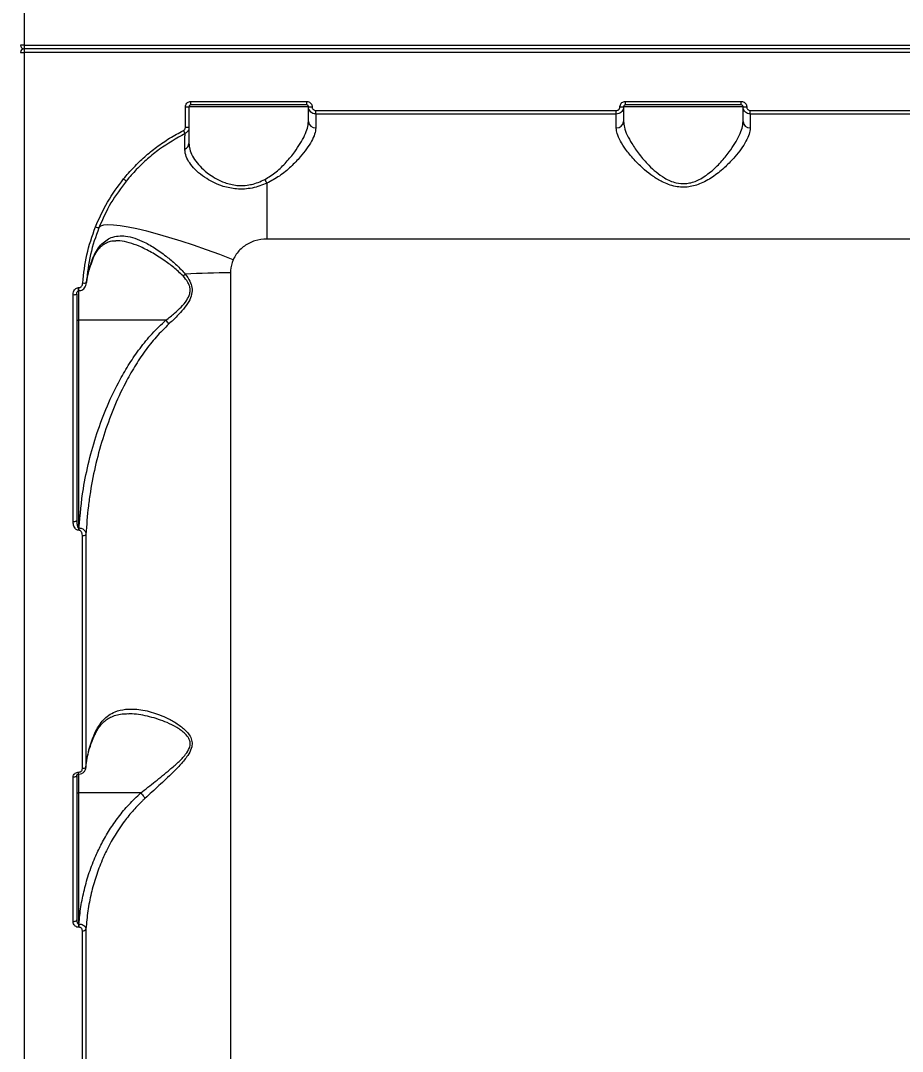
# Model space of a CAD drawing. Header units: millimetres. Extents: x -8760 to 8364, y -7998 to 7451.
# Drawn here: x -424.6 to -181.1, y -2685.2 to -2400.8 of the extents above; entities that cross this region are included whole.
import ezdxf

# ---------------------------------------------------------------- set-up
doc = ezdxf.new("R2010")
doc.units = ezdxf.units.MM
for name, color, linetype in [('DIKOM_ОБЪЕКТ', 7, 'Continuous'), ('DIKOM_РАЗМЕР_ЗОНА', 7, 'Continuous'), ('DIKOM_РАЗМЕР_ОБЪЕКТА', 7, 'Continuous')]:
    doc.layers.add(name, color=color, linetype=linetype)
doc.styles.add('style1', font='arial.ttf', dxfattribs={"width": 0.8})
doc.dimstyles.new('1-50', dxfattribs={"dimtxt": 300, "dimasz": 200, "dimexe": 100, "dimexo": 0, "dimgap": 100, "dimtad": 1, "dimtxsty": 'style1', "dimcen": 200, "dimclrd": 7, "dimclre": 7, "dimclrt": 7, "dimadec": 1, "dimazin": 2, "dimtfac": 1, "dimtmove": 0, "dimatfit": 2, "dimfxl": 0, "dimlwd": 25, "dimlwe": 18, "dimarcsym": 0})

# ---------------------------------------------------------------- blocks, each defined once
blk = doc.blocks.new('*D21')
at = {"layer": 'Defpoints', "color": 0, "transparency": 16777216}
for p in [(-7755.65, -10.55), (8364.4, -2410.44), (8364.4, -7897.56)]:
    blk.add_point(p, dxfattribs=at)
at = {"layer": 'DIKOM_РАЗМЕР_ЗОНА', "color": 7, "lineweight": 18, "transparency": 16777216}
for p, q in [((-7755.65, -10.55), (-7755.65, -7997.56)), ((8364.4, -2410.44), (8364.4, -7997.56))]:
    blk.add_line(p, q, dxfattribs=at)
at = {"layer": 'DIKOM_РАЗМЕР_ЗОНА', "color": 7, "lineweight": 25, "transparency": 16777216}
blk.add_line((-7555.65, -7897.56), (8164.4, -7897.56), dxfattribs=at)
at = {"layer": 'DIKOM_РАЗМЕР_ЗОНА', "color": 7, "transparency": 16777216}
for points in [[(-7555.65, -7864.23), (-7555.65, -7930.9), (-7755.65, -7897.56)], [(8164.4, -7864.23), (8164.4, -7930.9), (8364.4, -7897.56)]]:
    blk.add_solid(points, dxfattribs=at)
at = {"layer": 'DIKOM_РАЗМЕР_ЗОНА', "color": 7, "transparency": 16777216, "insert": (1040.74, -7644.39), "char_height": 300, "attachment_point": 5, "style": 'style1'}
blk.add_mtext('16100', dxfattribs=at)
blk = doc.blocks.new('*D19')
at = {"layer": 'Defpoints', "color": 0, "transparency": 16777216}
for p in [(-5756.7, -306.55), (6365.48, -2710.55), (6365.48, -7111.41)]:
    blk.add_point(p, dxfattribs=at)
at = {"layer": 'DIKOM_РАЗМЕР_ОБЪЕКТА', "color": 7, "lineweight": 18, "transparency": 16777216}
for p, q in [((-5756.7, -306.55), (-5756.7, -7211.41)), ((6365.48, -2710.55), (6365.48, -7211.41))]:
    blk.add_line(p, q, dxfattribs=at)
at = {"layer": 'DIKOM_РАЗМЕР_ОБЪЕКТА', "color": 7, "lineweight": 25, "transparency": 16777216}
blk.add_line((-5556.7, -7111.41), (6165.48, -7111.41), dxfattribs=at)
at = {"layer": 'DIKOM_РАЗМЕР_ОБЪЕКТА', "color": 7, "transparency": 16777216}
for points in [[(-5556.7, -7078.08), (-5556.7, -7144.75), (-5756.7, -7111.41)], [(6165.48, -7078.08), (6165.48, -7144.75), (6365.48, -7111.41)]]:
    blk.add_solid(points, dxfattribs=at)
at = {"layer": 'DIKOM_РАЗМЕР_ОБЪЕКТА', "color": 7, "transparency": 16777216, "insert": (1047.24, -6858.24), "char_height": 300, "attachment_point": 5, "style": 'style1'}
blk.add_mtext('12100', dxfattribs=at)

msp = doc.modelspace()

# ---------------------------------------------------------------- linework, layer by layer
at = {"layer": 'DIKOM_ОБЪЕКТ', "color": 7, "linetype": 'Continuous', "lineweight": 15}
for p, q in [((-423.608, -1988.554), (-423.608, -2407.552)), ((-423.608, -2407.552), (60.392, -2407.552)), ((-423.608, -2407.552), (-423.608, -2408.554)), ((60.392, -2408.554), (-423.608, -2408.554)), ((-423.608, -2408.554), (-423.608, -2409.557)), ((60.392, -2409.557), (-423.608, -2409.557)), ((-423.608, -2409.557), (-423.608, -2828.554)), ((-377.608, -2423.089), (-345.608, -2423.089)), ((-377.608, -2424.054), (-377.608, -2423.089)), ((-345.608, -2424.054), (-345.608, -2423.089)), ((-257.608, -2423.089), (-225.608, -2423.089)), ((-257.608, -2424.054), (-257.608, -2423.089)), ((-225.608, -2424.054), (-225.608, -2423.089)), ((-379.108, -2430.219), (-379.108, -2424.592)), ((-378.108, -2424.554), (-378.108, -2430.167)), ((-345.108, -2424.554), (-378.108, -2424.554)), ((-345.608, -2424.054), (-377.608, -2424.054)), ((-345.108, -2428.605), (-345.108, -2424.554)), ((-343.108, -2425.595), (-260.108, -2425.595)), ((-343.108, -2426.554), (-343.108, -2425.595)), ((-260.108, -2426.554), (-260.108, -2425.595)), ((-258.108, -2424.554), (-258.108, -2428.605)), ((-225.108, -2424.554), (-258.108, -2424.554)), ((-225.608, -2424.054), (-257.608, -2424.054)), ((-225.108, -2428.605), (-225.108, -2424.554)), ((-223.108, -2425.595), (-140.108, -2425.595)), ((-223.108, -2426.554), (-223.108, -2425.595)), ((-343.108, -2426.554), (-343.108, -2430.412)), ((-260.108, -2426.554), (-343.108, -2426.554)), ((-260.108, -2430.412), (-260.108, -2426.554)), ((-223.108, -2426.554), (-223.108, -2430.412)), ((-140.108, -2426.554), (-223.108, -2426.554)), ((-356.608, -2445.648), (-356.608, -2461.057)), ((-6.608, -2461.057), (-356.608, -2461.057)), ((-404.71, -2466.703), (-404.722, -2466.732)), ((-366.658, -2470.402), (-366.658, -2790.554)), ((-408.608, -2474.458), (-408.514, -2474.458)), ((-408.608, -2475.301), (-408.608, -2474.458)), ((-408.514, -2475.301), (-408.514, -2474.458)), ((-406.367, -2473.244), (-406.279, -2472.598)), ((-410.108, -2539.066), (-410.108, -2476.4)), ((-409.108, -2476.238), (-409.108, -2538.755)), ((-408.608, -2475.289), (-408.608, -2483.471)), ((-408.608, -2475.301), (-408.514, -2475.301)), ((-384.495, -2483.471), (-408.608, -2483.471)), ((-408.608, -2483.471), (-408.608, -2540.76)), ((-408.608, -2540.76), (-408.487, -2540.76)), ((-408.608, -2540.76), (-408.608, -2541.407)), ((-408.487, -2541.407), (-408.608, -2541.407)), ((-408.487, -2540.76), (-408.487, -2541.407)), ((-406.551, -2542.569), (-406.551, -2606.749)), ((-407.549, -2607.187), (-407.549, -2542.866)), ((-410.108, -2649.439), (-410.108, -2609.576)), ((-409.108, -2609.097), (-409.108, -2648.866)), ((-408.608, -2608.16), (-408.576, -2608.16)), ((-408.608, -2608.684), (-408.608, -2608.16)), ((-408.608, -2608.684), (-408.576, -2608.684)), ((-408.608, -2608.701), (-408.608, -2613.907)), ((-408.576, -2608.684), (-408.576, -2608.16)), ((-391.448, -2613.907), (-408.608, -2613.907)), ((-408.608, -2613.907), (-408.608, -2650.061)), ((-408.608, -2650.061), (-408.505, -2650.061)), ((-408.608, -2650.061), (-408.608, -2650.961)), ((-408.505, -2650.061), (-408.505, -2650.961)), ((-408.505, -2650.961), (-408.608, -2650.961)), ((-407.549, -2717.904), (-407.549, -2651.927)), ((-406.551, -2651.39), (-406.551, -2717.221))]:
    msp.add_line(p, q, dxfattribs=at)
at = {"layer": 'DIKOM_ОБЪЕКТ', "color": 7, "linetype": 'Continuous', "lineweight": 15, "flags": 128}
for points in [[(-365.899, -2466.76), (-369.593, -2465.353), (-373.25, -2464.021), (-376.835, -2462.776), (-380.312, -2461.63), (-383.646, -2460.595), (-386.805, -2459.681), (-389.758, -2458.897), (-392.476, -2458.251), (-394.93, -2457.749), (-397.099, -2457.396), (-398.959, -2457.196), (-400.493, -2457.151), (-401.685, -2457.26), (-402.525, -2457.524), (-403.002, -2457.938)], [(-404.655, -2466.376), (-404.685, -2466.627), (-404.71, -2466.703)], [(-409.108, -2483.305), (-409.099, -2483.338), (-409.07, -2483.369), (-409.024, -2483.397), (-408.962, -2483.422), (-408.886, -2483.443), (-408.8, -2483.458), (-408.706, -2483.468), (-408.608, -2483.471)], [(-409.108, -2538.755), (-409.128, -2538.816), (-409.185, -2538.874), (-409.277, -2538.928), (-409.401, -2538.975), (-409.553, -2539.013), (-409.726, -2539.042), (-409.913, -2539.06), (-410.108, -2539.066)], [(-406.551, -2606.749), (-406.582, -2606.836), (-406.647, -2606.919), (-406.743, -2606.995), (-406.868, -2607.061), (-407.016, -2607.115), (-407.183, -2607.154), (-407.362, -2607.179), (-407.549, -2607.187)], [(-409.108, -2609.097), (-409.128, -2609.191), (-409.185, -2609.28), (-409.277, -2609.363), (-409.401, -2609.436), (-409.553, -2609.495), (-409.726, -2609.54), (-409.913, -2609.567), (-410.108, -2609.576)], [(-409.108, -2613.745), (-409.099, -2613.776), (-409.07, -2613.807), (-409.024, -2613.835), (-408.962, -2613.859), (-408.886, -2613.879), (-408.8, -2613.894), (-408.706, -2613.904), (-408.608, -2613.907)], [(-409.108, -2648.866), (-409.128, -2648.978), (-409.185, -2649.085), (-409.277, -2649.184), (-409.401, -2649.271), (-409.553, -2649.343), (-409.726, -2649.396), (-409.913, -2649.428), (-410.108, -2649.439)]]:
    msp.add_lwpolyline(points, dxfattribs=at)
at = {"layer": 'DIKOM_ОБЪЕКТ', "color": 7, "linetype": 'Continuous', "lineweight": 15}
for centre, radius, start, end in [((-423.861, -2511.517), 103.966, 89.86106, 90.41215), ((-423.608, -2407.554), 1, 180, 270), ((-423.608, -2409.554), 1, 90, 180), ((-423.856, -2303.871), 105.685, 269.59233, 270.13446), ((-378.859, -2418.02), 6.577, 267.82315, 276.54926), ((-344.358, -2418.02), 6.577, 263.4507, 272.17663), ((-258.859, -2418.018), 6.579, 267.82406, 276.54835), ((-224.358, -2418.021), 6.576, 263.44974, 272.17733), ((-343.2, -2428.503), 1.911, 183.04741, 272.75234), ((-260.017, -2428.503), 1.911, 267.24766, 356.95259), ((-223.2, -2428.503), 1.911, 183.04741, 272.75234), ((-370.926, -2426.948), 9.673, 205.50587, 211.14956), ((-378.859, -2425.334), 4.892, 267.07641, 278.8262), ((-379.869, -2434.6), 1.761, 291.14142, 358.16701), ((-393.755, -2441.847), 3.55, 227.1972, 242.54794), ((-350.248, -2441.696), 7.488, 202.83729, 211.85153), ((-402.846, -2455.564), 2.38, 242.91036, 266.23824), ((-383.303, -2466.299), 6.079, 305.64903, 313.27056), ((-366.779, -2706.81), 236.408, 89.97078, 92.99624), ((-407.086, -2471.222), 1.971, 259.79737, 289.13097), ((-409.865, -2474.731), 1.686, 261.69578, 296.65576), ((-390.626, -2489.45), 8.564, 35.40437, 44.28264), ((-407.346, -2541.721), 1.163, 259.96769, 313.13276), ((-407.399, -2651.01), 0.929, 260.71211, 335.89032)]:
    msp.add_arc(centre, radius, start, end, dxfattribs=at)
for points, knots in [([(-379.108, -2424.592), (-379.101, -2424.481), (-379.083, -2424.202), (-378.903, -2423.779), (-378.564, -2423.398), (-378.114, -2423.139), (-377.777, -2423.105), (-377.608, -2423.089)], [0, 0, 0, 0, 0.141844, 0.3567234, 0.5713473, 0.7857218, 1, 1, 1, 1]), ([(-345.608, -2423.089), (-345.498, -2423.096), (-345.22, -2423.114), (-344.798, -2423.294), (-344.417, -2423.634), (-344.158, -2424.085), (-344.125, -2424.423), (-344.108, -2424.592)], [0, 0, 0, 0, 0.1406169, 0.3550951, 0.5698736, 0.7848912, 1, 1, 1, 1]), ([(-259.108, -2424.592), (-259.101, -2424.481), (-259.083, -2424.202), (-258.903, -2423.779), (-258.564, -2423.398), (-258.114, -2423.139), (-257.777, -2423.105), (-257.608, -2423.089)], [0, 0, 0, 0, 0.1418432, 0.3567215, 0.5713274, 0.7857229, 1, 1, 1, 1]), ([(-225.608, -2423.089), (-225.498, -2423.096), (-225.22, -2423.114), (-224.798, -2423.294), (-224.417, -2423.634), (-224.158, -2424.085), (-224.125, -2424.423), (-224.108, -2424.592)], [0, 0, 0, 0, 0.1405969, 0.3550832, 0.5698697, 0.7848831, 1, 1, 1, 1]), ([(-377.608, -2424.054), (-377.665, -2424.06), (-377.777, -2424.071), (-377.927, -2424.157), (-378.04, -2424.284), (-378.1, -2424.424), (-378.106, -2424.517), (-378.108, -2424.554)], [0, 0, 0, 0, 0.2139513, 0.4281731, 0.6427669, 0.8579147, 1, 1, 1, 1]), ([(-345.108, -2424.554), (-345.114, -2424.498), (-345.125, -2424.386), (-345.211, -2424.236), (-345.338, -2424.123), (-345.479, -2424.063), (-345.572, -2424.057), (-345.608, -2424.054)], [0, 0, 0, 0, 0.21548116, 0.43062069, 0.64530895, 0.85954105, 1, 1, 1, 1]), ([(-343.108, -2426.554), (-343.255, -2426.545), (-343.626, -2426.52), (-344.189, -2426.281), (-344.697, -2425.829), (-345.042, -2425.229), (-345.086, -2424.779), (-345.108, -2424.554)], [0, 0, 0, 0, 0.1407317, 0.3554405, 0.5702897, 0.7851505, 1, 1, 1, 1]), ([(-344.108, -2424.592), (-344.097, -2424.705), (-344.075, -2424.931), (-343.903, -2425.231), (-343.649, -2425.458), (-343.367, -2425.578), (-343.182, -2425.59), (-343.108, -2425.595)], [0, 0, 0, 0, 0.2151431, 0.4301792, 0.6449877, 0.8594911, 1, 1, 1, 1]), ([(-258.108, -2424.554), (-258.118, -2424.702), (-258.143, -2425.074), (-258.383, -2425.637), (-258.835, -2426.144), (-259.434, -2426.488), (-259.884, -2426.532), (-260.108, -2426.554)], [0, 0, 0, 0, 0.14171743, 0.35641735, 0.57095318, 0.78545777, 1, 1, 1, 1]), ([(-260.108, -2425.595), (-259.996, -2425.584), (-259.771, -2425.561), (-259.472, -2425.389), (-259.246, -2425.135), (-259.126, -2424.853), (-259.113, -2424.666), (-259.108, -2424.592)], [0, 0, 0, 0, 0.214244, 0.4285773, 0.6431763, 0.8580655, 1, 1, 1, 1]), ([(-257.608, -2424.054), (-257.665, -2424.06), (-257.777, -2424.071), (-257.927, -2424.157), (-258.04, -2424.284), (-258.1, -2424.424), (-258.106, -2424.517), (-258.108, -2424.554)], [0, 0, 0, 0, 0.21402875, 0.42818667, 0.64278306, 0.85790467, 1, 1, 1, 1]), ([(-225.108, -2424.554), (-225.114, -2424.498), (-225.125, -2424.386), (-225.211, -2424.236), (-225.338, -2424.123), (-225.479, -2424.063), (-225.572, -2424.057), (-225.608, -2424.054)], [0, 0, 0, 0, 0.21549743, 0.43065321, 0.64535769, 0.85960597, 1, 1, 1, 1]), ([(-223.108, -2426.554), (-223.255, -2426.545), (-223.626, -2426.52), (-224.189, -2426.281), (-224.697, -2425.829), (-225.042, -2425.229), (-225.086, -2424.779), (-225.108, -2424.554)], [0, 0, 0, 0, 0.1407129, 0.3554397, 0.5702892, 0.7851502, 1, 1, 1, 1]), ([(-224.108, -2424.592), (-224.097, -2424.705), (-224.075, -2424.931), (-223.903, -2425.231), (-223.649, -2425.458), (-223.368, -2425.578), (-223.182, -2425.59), (-223.108, -2425.595)], [0, 0, 0, 0, 0.2151466, 0.4301799, 0.6449571, 0.8594929, 1, 1, 1, 1]), ([(-357.149, -2444.602), (-356.082, -2443.939), (-353.855, -2442.554), (-351.185, -2439.835), (-348.994, -2437.166), (-347.314, -2434.662), (-346.118, -2432.453), (-345.283, -2430.37), (-345.167, -2429.198), (-345.108, -2428.605)], [0, 0, 0, 0, 0.146376, 0.3054986, 0.4689909, 0.6008945, 0.735096, 0.8657021, 1, 1, 1, 1]), ([(-258.108, -2428.605), (-258.061, -2429.129), (-257.96, -2430.265), (-257.157, -2432.346), (-255.802, -2434.858), (-253.833, -2437.704), (-251.538, -2440.377), (-249.161, -2442.593), (-247.169, -2444.044), (-245.262, -2445.028), (-243.33, -2445.683), (-241.599, -2445.827), (-239.977, -2445.636), (-238.692, -2445.309), (-236.501, -2444.364), (-233.903, -2442.528), (-231.176, -2439.847), (-228.996, -2437.164), (-227.313, -2434.663), (-226.118, -2432.453), (-225.283, -2430.37), (-225.167, -2429.198), (-225.108, -2428.605)], [0, 0, 0, 0, 0.0507143, 0.1099145, 0.1707245, 0.2426525, 0.3164728, 0.3637483, 0.4119871, 0.4400459, 0.4688576, 0.5101008, 0.5210873, 0.5468192, 0.5734073, 0.6369337, 0.7046117, 0.7741498, 0.8302511, 0.8873301, 0.9428799, 1, 1, 1, 1]), ([(-396.167, -2444.451), (-395.254, -2443.379), (-393.427, -2441.235), (-390.359, -2438.318), (-387.046, -2435.626), (-383.488, -2433.18), (-380.934, -2431.802), (-379.657, -2431.113)], [0, 0, 0, 0, 0.1978342, 0.3955015, 0.5931674, 0.7965841, 1, 1, 1, 1]), ([(-379.657, -2431.113), (-379.561, -2431.052), (-379.37, -2430.93), (-379.182, -2430.641), (-379.113, -2430.391), (-379.109, -2430.249), (-379.108, -2430.219)], [0, 0, 0, 0, 0.3057099, 0.6116095, 0.9180105, 1, 1, 1, 1]), ([(-378.108, -2430.167), (-378.11, -2430.227), (-378.118, -2430.511), (-378.256, -2431.01), (-378.632, -2431.587), (-379.014, -2431.83), (-379.205, -2431.951)], [0, 0, 0, 0, 0.08188803, 0.3880324, 0.69396854, 1, 1, 1, 1]), ([(-378.108, -2430.167), (-378.108, -2430.255), (-378.108, -2430.439), (-378.108, -2431.898), (-378.108, -2433.728), (-378.108, -2434.656)], [0, 0, 0, 0, 0.3069741, 0.6484664, 1, 1, 1, 1]), ([(-343.108, -2430.412), (-343.173, -2430.967), (-343.302, -2432.079), (-344.227, -2434.056), (-345.576, -2436.177), (-347.46, -2438.556), (-349.921, -2441.122), (-352.95, -2443.718), (-355.417, -2445.019), (-356.608, -2445.648)], [0, 0, 0, 0, 0.13165636, 0.2634885, 0.39513919, 0.52687485, 0.68829699, 0.84953534, 1, 1, 1, 1]), ([(-223.108, -2430.412), (-223.173, -2430.967), (-223.302, -2432.079), (-224.228, -2434.056), (-225.576, -2436.177), (-227.462, -2438.554), (-229.913, -2441.134), (-233, -2443.692), (-236.398, -2445.727), (-239.521, -2446.68), (-241.966, -2446.798), (-243.843, -2446.586), (-245.677, -2446.063), (-247.792, -2445.142), (-250.044, -2443.763), (-252.694, -2441.662), (-255.297, -2439.109), (-257.504, -2436.391), (-259.038, -2433.983), (-259.942, -2431.994), (-260.056, -2430.91), (-260.108, -2430.412)], [0, 0, 0, 0, 0.0554752, 0.1110245, 0.1664976, 0.2220058, 0.2900238, 0.3579632, 0.4226756, 0.4774066, 0.5052469, 0.5330944, 0.5627099, 0.5923743, 0.6404302, 0.688582, 0.7603265, 0.8320621, 0.8910004, 0.9498677, 1, 1, 1, 1]), ([(-379.205, -2431.951), (-381.613, -2433.312), (-385.261, -2435.374), (-389.605, -2438.921), (-392.679, -2441.819), (-394.496, -2443.948), (-395.392, -2444.997)], [0, 0, 0, 0, 0.3951698, 0.5986702, 0.8021678, 1, 1, 1, 1]), ([(-379.233, -2436.242), (-379.228, -2435.374), (-379.218, -2433.613), (-379.21, -2432.376), (-379.206, -2431.98), (-379.205, -2431.957), (-379.205, -2431.951)], [0, 0, 0, 0, 0.3414961, 0.6930008, 0.9180168, 1, 1, 1, 1]), ([(-356.608, -2445.648), (-357.252, -2445.917), (-358.553, -2446.462), (-360.643, -2447.021), (-362.82, -2447.314), (-365.565, -2447.282), (-368.411, -2446.681), (-371.121, -2445.602), (-373.442, -2444.323), (-375.564, -2442.756), (-377.324, -2440.98), (-378.554, -2439.15), (-379.157, -2437.564), (-379.213, -2436.605), (-379.233, -2436.242)], [0, 0, 0, 0, 0.0603682, 0.1220452, 0.1825844, 0.2452026, 0.3548639, 0.4358129, 0.5191052, 0.6213421, 0.7266011, 0.82972, 0.9355794, 1, 1, 1, 1]), ([(-378.108, -2434.656), (-378.087, -2435.036), (-378.031, -2436.025), (-377.467, -2437.685), (-376.332, -2439.586), (-374.683, -2441.466), (-372.732, -2443.105), (-370.557, -2444.474), (-368.06, -2445.625), (-365.462, -2446.272), (-363.017, -2446.339), (-361.677, -2446.167), (-360.318, -2445.873), (-358.937, -2445.458), (-357.75, -2444.89), (-357.149, -2444.602)], [0, 0, 0, 0, 0.0653901, 0.1703668, 0.277944, 0.3818101, 0.4884114, 0.5695645, 0.6527963, 0.7604193, 0.8151632, 0.8718847, 0.8800455, 0.9392, 1, 1, 1, 1]), ([(-403.93, -2457.682), (-402.902, -2455.36), (-400.822, -2450.661), (-397.731, -2446.537), (-396.167, -2444.451)], [0, 0, 0, 0, 0.4941708, 1, 1, 1, 1]), ([(-395.392, -2444.997), (-396.891, -2446.988), (-399.924, -2451.017), (-401.968, -2455.613), (-403.002, -2457.938)], [0, 0, 0, 0, 0.4941658, 1, 1, 1, 1]), ([(-407.436, -2473.161), (-407.16, -2470.551), (-406.602, -2465.266), (-404.828, -2460.231), (-403.93, -2457.682)], [0, 0, 0, 0, 0.4938711, 1, 1, 1, 1]), ([(-403.002, -2457.938), (-403.864, -2460.37), (-405.609, -2465.294), (-406.161, -2470.466), (-406.44, -2473.084)], [0, 0, 0, 0, 0.4938176, 1, 1, 1, 1]), ([(-404.655, -2466.376), (-404.339, -2465.686), (-403.708, -2464.306), (-402.509, -2462.684), (-401.132, -2461.438), (-399.513, -2460.569), (-397.671, -2460.144), (-395.511, -2460.183), (-393.102, -2460.752), (-390.317, -2461.916), (-387.264, -2463.67), (-384.259, -2465.864), (-381.468, -2468.175), (-379.913, -2469.875), (-379.136, -2470.725)], [0, 0, 0, 0, 0.0676079, 0.135244, 0.2056884, 0.276168, 0.3555606, 0.4349984, 0.5267513, 0.6185537, 0.7258824, 0.8332496, 0.9166797, 1, 1, 1, 1]), ([(-404.702, -2466.738), (-404.619, -2466.523), (-404.335, -2465.786), (-403.748, -2464.752), (-402.967, -2463.65), (-402.101, -2462.792), (-401.142, -2462.132), (-400.048, -2461.705), (-399.1, -2461.498), (-398.455, -2461.535), (-398.306, -2461.543)], [0, 0, 0, 0, 0.0545812, 0.1865328, 0.3226047, 0.4612869, 0.610458, 0.7718516, 0.9472166, 1, 1, 1, 1]), ([(-379.76, -2471.238), (-380.608, -2470.44), (-382.318, -2468.831), (-385.287, -2466.68), (-388.492, -2464.658), (-391.689, -2463.05), (-394.62, -2462.013), (-396.775, -2461.526), (-397.956, -2461.557), (-398.304, -2461.566)], [0, 0, 0, 0, 0.13946724, 0.28121394, 0.45693024, 0.63596716, 0.78490419, 0.93658745, 1, 1, 1, 1]), ([(-356.608, -2461.057), (-357.722, -2461.153), (-359.927, -2461.345), (-362.877, -2462.861), (-364.883, -2464.786), (-365.632, -2466.241), (-365.899, -2466.76)], [0, 0, 0, 0, 0.2885635, 0.5716301, 0.8470401, 1, 1, 1, 1]), ([(-406.44, -2473.084), (-406.256, -2471.955), (-405.885, -2469.684), (-405.066, -2467.483), (-404.655, -2466.376)], [0, 0, 0, 0, 0.4974102, 1, 1, 1, 1]), ([(-406.279, -2472.598), (-406.244, -2472.311), (-406.092, -2471.092), (-405.572, -2469.121), (-404.934, -2467.47), (-404.646, -2466.723)], [0, 0, 0, 0, 0.1438561, 0.6125513, 1, 1, 1, 1]), ([(-365.899, -2466.76), (-366.227, -2467.74), (-366.59, -2468.824), (-366.655, -2470.066), (-366.657, -2470.287), (-366.658, -2470.402)], [0, 0, 0, 0, 0.8217618, 0.9078695, 1, 1, 1, 1]), ([(-384.495, -2483.471), (-383.686, -2482.827), (-382.244, -2481.68), (-380.264, -2479.867), (-378.774, -2478.119), (-377.879, -2476.399), (-377.749, -2475.187), (-377.88, -2474.103), (-378.412, -2472.754), (-379.264, -2471.797), (-379.76, -2471.238)], [0, 0, 0, 0, 0.2010458, 0.3583912, 0.5149406, 0.6384983, 0.7217773, 0.7449575, 0.8512682, 1, 1, 1, 1]), ([(-379.136, -2470.725), (-378.661, -2471.363), (-377.834, -2472.475), (-377.19, -2474.423), (-377.283, -2476.394), (-378.17, -2478.435), (-379.593, -2480.415), (-381.483, -2482.466), (-382.874, -2483.766), (-383.646, -2484.489)], [0, 0, 0, 0, 0.1491137, 0.2596245, 0.3716498, 0.498761, 0.6525321, 0.806977, 1, 1, 1, 1]), ([(-410.108, -2476.4), (-410.087, -2476.149), (-410.046, -2475.673), (-409.746, -2475.079), (-409.361, -2474.689), (-408.972, -2474.489), (-408.718, -2474.467), (-408.608, -2474.458)], [0, 0, 0, 0, 0.279169, 0.5294034, 0.7216309, 0.8794174, 1, 1, 1, 1]), ([(-408.515, -2475.281), (-408.342, -2475.274), (-407.96, -2475.26), (-407.418, -2474.974), (-406.928, -2474.51), (-406.571, -2473.854), (-406.437, -2473.319), (-406.437, -2473.024), (-406.437, -2473.007)], [0, 0, 0, 0, 0.1511467, 0.3335149, 0.5232339, 0.7396592, 0.9847475, 1, 1, 1, 1]), ([(-408.514, -2474.458), (-408.452, -2474.453), (-408.29, -2474.442), (-408.025, -2474.32), (-407.739, -2474.057), (-407.51, -2473.655), (-407.461, -2473.327), (-407.436, -2473.161)], [0, 0, 0, 0, 0.1010915, 0.2613685, 0.4607044, 0.7265646, 1, 1, 1, 1]), ([(-409.099, -2476.405), (-409.104, -2476.314), (-409.119, -2476.045), (-409.023, -2475.68), (-408.837, -2475.414), (-408.706, -2475.321), (-408.63, -2475.3), (-408.583, -2475.301), (-408.559, -2475.309), (-408.548, -2475.312)], [0, 0, 0, 0, 0.1994546, 0.5949999, 0.802334, 0.9046532, 0.9444777, 0.9748998, 1, 1, 1, 1]), ([(-408.487, -2540.76), (-408.165, -2537.158), (-407.608, -2530.945), (-405.78, -2522.254), (-403.599, -2514.604), (-400.771, -2507.072), (-397.684, -2500.66), (-394.592, -2495.39), (-391.661, -2491.157), (-388.373, -2487.095), (-385.788, -2484.678), (-384.495, -2483.471)], [0, 0, 0, 0, 0.1721627, 0.296945, 0.4217212, 0.5495767, 0.6773928, 0.7569487, 0.8364853, 0.9182741, 1, 1, 1, 1]), ([(-383.646, -2484.489), (-384.848, -2485.665), (-387.252, -2488.017), (-390.368, -2492.022), (-393.197, -2496.272), (-396.16, -2501.551), (-399.073, -2507.859), (-401.761, -2515.284), (-403.888, -2522.939), (-405.176, -2529.489), (-406.113, -2536.034), (-406.377, -2539.972), (-406.551, -2542.569)], [0, 0, 0, 0, 0.077603, 0.155264, 0.2354701, 0.3156964, 0.4385186, 0.561375, 0.6872839, 0.8131996, 0.8767618, 1, 1, 1, 1]), ([(-408.608, -2541.407), (-408.707, -2541.398), (-408.927, -2541.377), (-409.276, -2541.191), (-409.629, -2540.832), (-409.983, -2540.161), (-410.103, -2539.532), (-410.108, -2539.112), (-410.108, -2539.066)], [0, 0, 0, 0, 0.0933794, 0.2087524, 0.3720875, 0.5793114, 0.953642, 1, 1, 1, 1]), ([(-409.108, -2538.755), (-409.097, -2539.11), (-409.081, -2539.626), (-408.955, -2540.237), (-408.846, -2540.545), (-408.741, -2540.7), (-408.661, -2540.753), (-408.626, -2540.757), (-408.608, -2540.76)], [0, 0, 0, 0, 0.4958613, 0.7197666, 0.8702436, 0.9510213, 0.9758962, 1, 1, 1, 1]), ([(-408.487, -2540.76), (-408.363, -2540.769), (-408.09, -2540.791), (-407.655, -2540.934), (-407.212, -2541.203), (-406.797, -2541.655), (-406.587, -2542.139), (-406.559, -2542.471), (-406.551, -2542.569)], [0, 0, 0, 0, 0.1137187, 0.2493556, 0.4227241, 0.6134931, 0.8848314, 1, 1, 1, 1]), ([(-407.549, -2542.866), (-407.572, -2542.595), (-407.606, -2542.202), (-407.848, -2541.759), (-408.063, -2541.54), (-408.285, -2541.424), (-408.425, -2541.412), (-408.487, -2541.407)], [0, 0, 0, 0, 0.4299789, 0.6257627, 0.7881108, 0.9052452, 1, 1, 1, 1]), ([(-403.793, -2596.752), (-403.175, -2595.689), (-402.168, -2593.955), (-400.295, -2592.406), (-398.271, -2591.314), (-395.676, -2590.701), (-392.136, -2590.717), (-387.956, -2591.59), (-383.978, -2593.248), (-380.74, -2595.125), (-378.753, -2596.813), (-377.565, -2598.52), (-377.154, -2600.052), (-377.416, -2601.79), (-378.53, -2603.819), (-380.341, -2606.016), (-383.068, -2608.747), (-386.416, -2611.901), (-388.982, -2614.241), (-390.266, -2615.41)], [0, 0, 0, 0, 0.074253, 0.1210093, 0.1678012, 0.2385506, 0.3094154, 0.4070051, 0.5046739, 0.560905, 0.6168512, 0.6484709, 0.6753805, 0.7024499, 0.7386752, 0.7876396, 0.8368225, 0.9184117, 1, 1, 1, 1]), ([(-403.848, -2597.306), (-403.82, -2597.244), (-403.573, -2596.678), (-402.985, -2595.787), (-402.077, -2594.643), (-401.009, -2593.704), (-399.777, -2592.962), (-398.283, -2592.396), (-396.686, -2592.053), (-395.523, -2592.03), (-394.989, -2592.019)], [0, 0, 0, 0, 0.0148793, 0.1349494, 0.2626113, 0.3977632, 0.5419805, 0.6955324, 0.8603742, 1, 1, 1, 1]), ([(-391.448, -2613.907), (-390.119, -2612.854), (-387.439, -2610.731), (-383.927, -2607.926), (-381.078, -2605.451), (-379.162, -2603.518), (-377.965, -2601.684), (-377.676, -2600.107), (-378.123, -2598.732), (-379.383, -2597.221), (-381.49, -2595.771), (-384.833, -2594.118), (-389.015, -2592.762), (-392.677, -2592.032), (-394.598, -2592.105), (-394.996, -2592.12)], [0, 0, 0, 0, 0.1152001, 0.2322666, 0.2999331, 0.3687214, 0.4168203, 0.4516276, 0.486412, 0.5286273, 0.6057425, 0.685051, 0.8225229, 0.9632588, 1, 1, 1, 1]), ([(-406.551, -2606.749), (-406.332, -2605.162), (-405.903, -2602.051), (-404.717, -2598.741), (-403.92, -2597.025), (-403.793, -2596.752)], [0, 0, 0, 0, 0.4665315, 0.91501127, 1, 1, 1, 1]), ([(-403.793, -2596.752), (-403.789, -2596.772), (-403.762, -2596.941), (-403.752, -2597.137), (-403.849, -2597.259), (-403.861, -2597.274)], [0, 0, 0, 0, 0.1052997, 0.8930262, 1, 1, 1, 1]), ([(-406.543, -2606.866), (-406.54, -2606.783), (-406.499, -2605.745), (-406.128, -2603.765), (-405.387, -2600.956), (-404.603, -2598.792), (-403.981, -2597.599), (-403.823, -2597.296)], [0, 0, 0, 0, 0.0255685, 0.3177036, 0.609856, 0.9011872, 1, 1, 1, 1]), ([(-408.576, -2608.16), (-408.467, -2608.15), (-408.249, -2608.13), (-407.957, -2607.98), (-407.723, -2607.756), (-407.575, -2607.479), (-407.557, -2607.28), (-407.549, -2607.187)], [0, 0, 0, 0, 0.1951322, 0.3900826, 0.5932536, 0.8111089, 1, 1, 1, 1]), ([(-408.575, -2608.671), (-408.531, -2608.675), (-408.244, -2608.7), (-407.712, -2608.534), (-407.083, -2608.119), (-406.678, -2607.487), (-406.503, -2606.973), (-406.551, -2606.719), (-406.552, -2606.714)], [0, 0, 0, 0, 0.04195876, 0.27180422, 0.50730915, 0.74856224, 0.99442913, 1, 1, 1, 1]), ([(-410.108, -2609.576), (-410.096, -2609.441), (-410.071, -2609.152), (-409.857, -2608.75), (-409.519, -2608.422), (-409.089, -2608.202), (-408.769, -2608.174), (-408.608, -2608.16)], [0, 0, 0, 0, 0.1890313, 0.4045238, 0.6068427, 0.8033549, 1, 1, 1, 1]), ([(-409.09, -2609.069), (-409.088, -2609.02), (-409.084, -2608.935), (-408.978, -2608.81), (-408.847, -2608.729), (-408.715, -2608.69), (-408.596, -2608.68), (-408.527, -2608.691), (-408.497, -2608.695)], [0, 0, 0, 0, 0.3052029, 0.5391755, 0.695712, 0.8157926, 0.9216616, 1, 1, 1, 1]), ([(-408.505, -2650.061), (-408.35, -2648.47), (-408.039, -2645.288), (-407.061, -2640.536), (-405.699, -2635.829), (-404.05, -2631.585), (-402.165, -2627.669), (-400.093, -2624.078), (-397.581, -2620.47), (-394.738, -2617.025), (-392.543, -2614.947), (-391.445, -2613.908)], [0, 0, 0, 0, 0.1183269, 0.2366528, 0.3581443, 0.479628, 0.5712578, 0.676829, 0.7823883, 0.891206, 1, 1, 1, 1]), ([(-390.266, -2615.41), (-390.509, -2615.637), (-391.732, -2616.779), (-393.797, -2618.97), (-397.164, -2623.198), (-399.919, -2627.72), (-402.273, -2632.746), (-403.846, -2636.911), (-405.169, -2641.615), (-406.124, -2646.449), (-406.409, -2649.743), (-406.551, -2651.39)], [0, 0, 0, 0, 0.0242949, 0.1222482, 0.2202177, 0.4215164, 0.5118882, 0.6322358, 0.7525908, 0.8762954, 1, 1, 1, 1]), ([(-391.445, -2613.908), (-391.445, -2613.908), (-391.446, -2613.907), (-391.447, -2613.907), (-391.448, -2613.907), (-391.448, -2613.907)], [0, 0, 0, 0, 0.2930339, 0.6866448, 1, 1, 1, 1]), ([(-391.445, -2613.908), (-391.291, -2614.07), (-390.982, -2614.394), (-390.608, -2614.873), (-390.382, -2615.208), (-390.293, -2615.363), (-390.266, -2615.41)], [0, 0, 0, 0, 0.32526577, 0.65052402, 0.89252215, 1, 1, 1, 1]), ([(-408.608, -2650.961), (-408.678, -2650.958), (-408.921, -2650.947), (-409.316, -2650.812), (-409.725, -2650.499), (-410.041, -2650.031), (-410.085, -2649.649), (-410.108, -2649.439)], [0, 0, 0, 0, 0.0796455, 0.2757319, 0.4707652, 0.7105317, 1, 1, 1, 1]), ([(-409.108, -2648.866), (-409.101, -2649.028), (-409.088, -2649.314), (-408.99, -2649.673), (-408.876, -2649.894), (-408.769, -2650.004), (-408.688, -2650.053), (-408.632, -2650.059), (-408.608, -2650.061)], [0, 0, 0, 0, 0.35093225, 0.61822802, 0.80288383, 0.87931164, 0.94920505, 1, 1, 1, 1]), ([(-408.505, -2650.061), (-408.412, -2650.067), (-408.107, -2650.086), (-407.614, -2650.208), (-407.089, -2650.473), (-406.702, -2650.847), (-406.565, -2651.177), (-406.553, -2651.36), (-406.551, -2651.39)], [0, 0, 0, 0, 0.0891758, 0.2936329, 0.4895931, 0.7163809, 0.9545877, 1, 1, 1, 1]), ([(-407.549, -2651.927), (-407.565, -2651.788), (-407.593, -2651.542), (-407.798, -2651.245), (-408.055, -2651.053), (-408.305, -2650.969), (-408.459, -2650.963), (-408.505, -2650.961)], [0, 0, 0, 0, 0.3025737, 0.5346997, 0.725477, 0.9171259, 1, 1, 1, 1])]:
    msp.add_open_spline(points, degree=3, knots=knots, dxfattribs=at)

# ---------------------------------------------------------------- dimensions: what is measured, and where the dimension line sits
at = {"layer": 'DIKOM_РАЗМЕР_ЗОНА'}
dim = msp.add_linear_dim(base=(8364.404, -7897.564), p1=(-7755.645, -10.554), p2=(8364.404, -2410.44), text='16100', dimstyle='1-50', dxfattribs=at)
dim.commit()
dim.dimension.update_dxf_attribs({"geometry": '*D21', "text_midpoint": (1040.741, -7897.564), "dimtype": 160})
at = {"layer": 'DIKOM_РАЗМЕР_ОБЪЕКТА'}
dim = msp.add_linear_dim(base=(6365.479, -7111.412), p1=(-5756.695, -306.554), p2=(6365.479, -2710.554), text='12100', dimstyle='1-50', dxfattribs=at)
dim.commit()
dim.dimension.update_dxf_attribs({"geometry": '*D19', "text_midpoint": (1047.24, -7111.412), "dimtype": 160})

doc.saveas('drawing.dxf')
